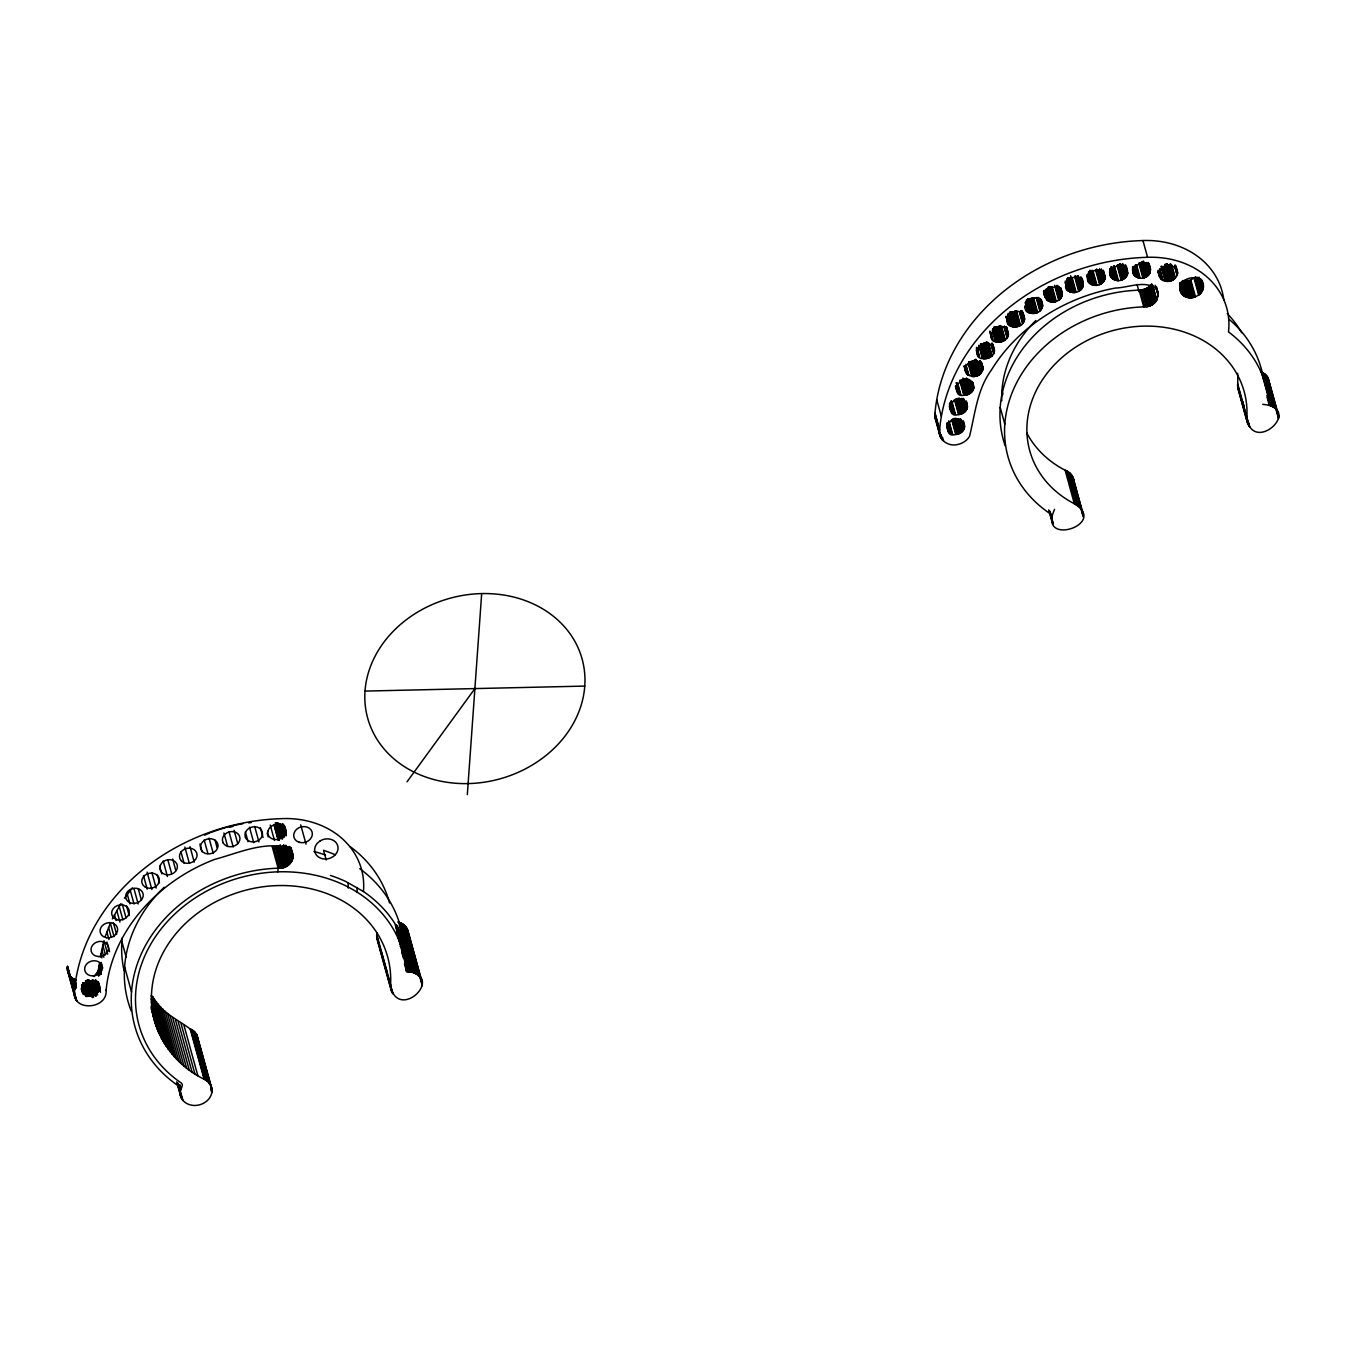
<?xml version="1.0" encoding="UTF-8"?>
<svg xmlns="http://www.w3.org/2000/svg" width="1346" height="1346" viewBox="0 0 1346 1346"><rect width="100%" height="100%" fill="white"/><g stroke="black" fill="none" stroke-linecap="round" stroke-linejoin="round"><path stroke-width="1.5" d="M1203.274 287.035C1202.802 270.563 1173.594 278.269 1180.98 292.789A11.845 9.977 -15.4 0 0 1182.259 294.488C1190.789 303.557 1209.364 292.385 1201.709 280.389M973.814 387.227C959.244 360.812 944.926 410.53 972.721 390.71A8.884 7.487 -15.4 0 0 973.663 388.422L972.771 382.718M1042.645 305.508C1034.855 282.626 1010.695 318.43 1037.598 312.508A8.884 7.487 -15.4 0 0 1039.886 310.993L1042.612 305.895L1041.097 299.922M212.045 1090.378C211.928 1100.675 200.184 1107.354 190.796 1105.016C186.27 1104.04 182.047 1100.86 180.667 1096.334C177.622 1091.673 184.587 1085.7 181.525 1083.177A137.006 115.419 -15.4 0 1 144.947 955.593A137.006 115.419 -15.4 0 1 275.19 871.956L279.446 871.804A137.006 115.419 -15.4 0 1 312.827 874.715L316.865 875.59A137.006 115.419 -15.4 0 1 347.167 886.526L350.65 888.36A137.006 115.419 -15.4 0 1 406.391 971.105C447.108 975.665 398.349 1022.489 390.491 986.113A16.118 13.578 -15.4 0 1 390.626 984.818L390.66 982.866A120.888 101.842 -15.4 0 0 276.586 885.618A120.888 101.842 -15.4 0 0 151.677 991.531C148.329 1028.209 171.48 1063.609 204.121 1079.206C208.613 1081.006 212.096 1085.448 212.045 1090.378L196.651 1034.435C182.77 1021.092 161.857 1014.8 152.468 996.208L166.298 1046.448M1054.574 509.326C1036.74 548.545 1111.678 523.358 1072.358 502.681A111.213 93.682 -15.4 0 1 1088.426 339.848A111.213 93.682 -15.4 0 1 1246.968 415.645L1246.951 417.344A16.118 13.578 -15.4 0 0 1246.817 418.64C1253.715 455.049 1304.19 408.09 1262.683 404.338M1238.993 391.333L1237.597 385.141A16.118 13.578 -15.4 0 1 1237.731 383.846L1237.748 382.163A111.213 93.682 -15.4 0 0 1237.58 373.263M348.227 888.091L348.143 882.656M357.043 891.944L357.111 887.502M379 943.512L376.644 935.874A16.118 13.578 -15.4 0 1 376.796 934.578L376.83 932.643M1105.201 277.091L1103.585 281.667L1099.648 284.629A8.884 7.487 -15.4 0 1 1096.973 285.352C1073.755 284.258 1100.052 257.389 1105.201 277.091L1103.383 270.361M982.866 368.249L982.445 370.621A8.884 7.487 -15.4 0 1 981.184 372.825C976.691 379.925 962.154 375.887 965.839 366.852C967.32 363.504 970.937 361.435 974.521 361.334C981.857 358.019 985.474 376.577 981.251 361.872M1044.698 295.111C1045.354 279.749 1071.82 289.525 1058.679 300.158A8.884 7.487 -15.4 0 1 1056.24 301.42C1049.342 304.398 1043.268 297.752 1043.688 290.988M106.065 990.084C107.949 1009.601 71.658 1012.091 74.451 991.228L67.536 966.108C66.122 972.182 70.446 978.374 76.251 980.124M101.657 970.702L99.52 962.979L98.174 970.954L94.001 976.573M181.222 1087.837L178.732 1086.121A141.28 119.02 -15.4 0 1 141.01 954.55A141.28 119.02 -15.4 0 1 275.307 868.305L278.117 868.103A12.888 10.869 -15.4 0 0 281.297 868.002C290.887 867.766 297.887 853.902 288.566 848.148C264.741 840.644 237.821 853.246 214.889 859.337C159.501 880.166 111.802 929.85 106.098 990.505M408.528 934.73L405.903 926.738L397.743 921.926M937.455 422.88L935.167 418.303L935.049 412.364A203.953 171.817 -15.4 0 1 936.749 399.678L936.85 399.139A199.275 167.88 -15.4 0 1 1137.673 240.766L1142.956 240.547A86.161 72.583 -15.4 0 1 1223.817 299.788M1051.731 514.71L1049.51 513.263A133.776 112.694 -15.4 0 1 1013.807 388.674A133.776 112.694 -15.4 0 1 1140.971 307.006L1143.73 306.838A12.888 10.869 -15.4 0 0 1146.523 306.686C1155.878 306.417 1162.927 292.873 1154.094 287.051C1142.249 280.944 1127.813 287.657 1115.397 288.044C1065.376 297.281 1018.098 326.338 991.312 370.15C977.045 389.684 975.093 414.03 969.507 436.407C966.983 440.664 962.457 443.524 957.662 444.483C948.425 447.108 937.119 439.25 939.676 429.105A203.953 171.817 -15.4 0 1 941.359 416.419L941.46 415.88A199.275 167.88 -15.4 0 1 1142.283 257.507L1147.566 257.305A86.161 72.583 -15.4 0 1 1228.662 330.224L1228.528 331.957L1230.48 333.421A133.776 112.694 -15.4 0 1 1269.093 403.834L1269.16 405.011L1267.124 397.171M964.611 426.749C949.149 398.904 936.58 451.953 964.022 429.105A8.884 7.487 -15.4 0 0 964.611 426.749L963.08 421.18M967.438 406.829C951.975 378.983 939.407 432.032 966.849 409.184A8.884 7.487 -15.4 0 0 967.438 406.829L965.906 401.243M1024.592 319.17C1016.112 294.976 992.591 333.959 1020.52 325.396A8.884 7.487 -15.4 0 0 1022.59 323.679L1024.592 319.17L1023.061 313.197M198.182 1041.013L196.651 1034.435M994.458 351.003C983.522 325.362 963.046 369.645 992.103 355.815A8.884 7.487 -15.4 0 0 993.651 353.729L994.458 351.003L992.355 343.163M1083.244 284.898C1078.415 263.193 1050.873 293.159 1076.127 292.318A8.884 7.487 -15.4 0 0 1078.718 291.308C1084.068 288.751 1084.405 281.684 1081.158 277.057M1177.599 272.834C1177.212 279.11 1169.842 282.862 1164.24 280.893A9.439 7.958 -15.4 0 1 1162.961 280.372L1158.99 275.106L1160.841 269.015L1165.602 265.835L1171.373 265.532L1175.95 268.207L1177.599 272.834L1175.445 265.162M277.848 871.855L278.117 868.103L272.262 846.853M467.331 794.594L481.683 593.586A111.213 93.682 -15.4 0 1 584.753 686.09A111.213 93.682 -15.4 0 1 468.122 783.591A111.281 93.749 -15.4 0 1 414.063 772.099L413.188 771.662A111.281 93.749 -15.4 0 1 365.018 691.053A111.213 93.682 -15.4 0 1 481.683 593.586M1269.429 384.418L1267.377 376.712L1260.529 371.715M1008.423 334.548C999.287 309.008 976.506 351.239 1005.277 339.915A8.884 7.487 -15.4 0 0 1007.094 337.997L1008.423 334.548L1006.371 327.112M1150.241 272.195C1151.974 251.214 1118.105 271.69 1140.18 278.218A8.884 7.487 -15.4 0 0 1142.922 278.084C1150.191 276.822 1152.883 269.318 1147.684 262.891M1073.788 484.089C1075.319 476.955 1069.229 471.403 1063.138 469.182A111.213 93.682 -15.4 0 1 1026.779 432.991M100.327 957.006L103.558 942.133M1127.712 273.238L1125.761 277.343L1121.168 280.187A8.884 7.487 -15.4 0 1 1118.425 280.624C1095.812 276.956 1125.458 252.947 1127.712 273.238L1125.609 265.011M105.325 936.244L110.355 923.171L114.073 936.698M112.341 918.897L120.888 903.62M124.455 898.236L132.362 887.855M407.047 781.79L474.902 688.597M1005.243 445.93A133.776 112.694 -15.4 0 1 1136.361 290.265L1139.12 290.08A12.888 10.869 -15.4 0 0 1141.913 289.945L1147.246 288.128L1151.352 284.595L1155.962 301.336M1187.643 297.449L1183.033 280.708L1190.285 280.321L1195.854 276.771M229.611 827.268L232.993 826.41M365.052 691.087L584.753 686.09M400.233 946.659L403.699 946.861L403.699 945.43A141.28 119.02 -15.4 0 0 359.769 868.692M94.254 981.099L91.141 980.662A8.884 7.487 -15.4 0 0 82.022 987.257A8.884 7.487 -15.4 0 0 87.372 995.535L90.519 995.838A8.884 7.487 -15.4 0 0 99.2 989.243A8.884 7.487 -15.4 0 0 94.254 981.099L97.501 992.658M299.014 842.209A9.439 7.958 -15.4 0 0 310.135 839.315L311.835 836.657A9.439 7.958 -15.4 0 0 307.039 827.083A9.439 7.958 -15.4 0 0 295.06 831.054L293.832 833.881A9.439 7.958 -15.4 0 0 299.014 842.209L299.451 842.344M398.382 927.545L410.614 971.98L410.614 970.55A141.28 119.02 -15.4 0 0 363.437 891.523L345.872 881.546A141.28 119.02 -15.4 0 0 330.477 875.455M1268.252 378.192L1278.65 415.763M1267.848 377.435L1278.7 417.041M1267.377 376.712L1278.65 417.916M1266.855 376.005L1278.549 418.774M1266.569 375.685L1275.789 409.167M1265.963 375.029L1275.503 408.848M1265.644 374.726L1274.864 408.208M1265.307 374.424L1274.544 407.922M1264.971 374.138L1274.191 407.636M1264.617 373.868L1273.838 407.35M1264.247 373.599L1273.467 407.081M1263.877 373.347L1273.097 406.829M1263.49 373.094L1272.71 406.576M1263.086 372.859L1272.307 406.357M1262.683 372.64L1271.903 406.122M1262.262 372.438L1271.499 405.92M1261.841 372.236L1271.061 405.718M1261.959 374.02L1270.641 405.533M1267.478 395.505L1270.203 405.365M1267.04 395.354L1269.749 405.196M1242.661 401.344L1244.276 407.249M1248.079 421.029L1249.711 426.951M1237.731 383.846L1249.425 426.615M1237.597 385.141L1249.155 426.261M1237.58 385.579L1248.667 425.555M1237.597 386.437L1248.011 424.444M1237.916 388.557L1247.372 422.863M1201.591 279.732L1203.189 285.453M1201.204 280.119L1203.24 287.556M1200.615 278.79L1203.189 288.094M1200.531 279.312L1203.088 288.616M1200.396 279.833L1202.954 289.138M1199.723 278.504L1202.802 289.659M1199.017 277.158L1202.617 290.181M1198.798 277.663L1202.382 290.686M1198.546 278.168L1202.146 291.19M1198.277 278.656L1201.86 291.678M1197.452 277.276L1201.557 292.166M1197.116 277.747L1201.221 292.637M1196.762 278.201L1200.851 293.091M1196.375 278.639L1200.481 293.529M1195.45 277.209L1200.06 293.95M1195.012 277.613L1199.623 294.353M1194.558 277.999L1199.168 294.74M1194.087 278.37L1198.697 295.111M1190.857 280.119L1195.467 296.86M1190.285 280.321L1194.895 297.062M1189.679 280.506L1194.289 297.247M1189.09 280.658L1193.7 297.399M1188.484 280.776L1193.094 297.533M1187.862 280.877L1192.472 297.634M1187.256 280.961L1191.866 297.702M1186.634 281.011L1191.26 297.752M1186.028 281.028L1190.638 297.769M1185.422 281.011L1190.032 297.752M1184.817 280.978L1189.427 297.718M1184.211 280.91L1188.821 297.651M1183.622 280.826L1188.232 297.567M1182.461 280.557L1187.071 297.298M1182.411 282.239L1186.516 297.13M1181.872 282.037L1185.977 296.928M1181.334 281.819L1185.439 296.709M1181.334 283.434L1184.917 296.457M1176.034 266.272L1177.514 271.589M1180.846 283.165L1184.43 296.187M1180.358 282.862L1183.958 295.884M1175.462 266.239L1177.514 273.692M1175.395 266.659L1177.447 274.113M1179.904 282.542L1183.504 295.565M1174.772 265.229L1177.346 274.517M1179.988 284.073L1183.067 295.228M1174.654 265.633L1177.212 274.937M1179.584 283.703L1182.646 294.875M1174.503 266.054L1177.06 275.358M1179.702 285.184L1182.259 294.488M1179.719 288.599L1180.98 292.789M1171.777 264.994L1175.361 278.016M1171.441 265.33L1175.041 278.353M1170.583 263.799L1174.688 278.672M1170.229 264.102L1174.318 278.992M1169.842 264.405L1173.948 279.278M1169.455 264.674L1173.544 279.564M1169.035 264.943L1173.14 279.817M1168.614 265.179L1172.719 280.069M1168.177 265.398L1172.282 280.288M1167.218 263.749L1171.828 280.49M1166.763 263.934L1171.373 280.675M1166.292 264.102L1170.919 280.843M1165.821 264.237L1170.431 280.994M1165.35 264.371L1169.96 281.112M1164.862 264.472L1169.472 281.213M1164.896 266.407L1168.984 281.297M1164.408 266.474L1168.496 281.348M1163.92 266.508L1168.008 281.398M1163.432 266.525L1167.52 281.415M1162.944 266.525L1167.032 281.398M1162.456 266.491L1166.561 281.364M1161.985 266.441L1166.073 281.314M1161.497 266.373L1165.602 281.247M1161.043 266.272L1165.131 281.146M1159.899 269.2L1162.961 280.372M1159.495 268.981L1162.574 280.153M1159.629 270.613L1162.187 279.918M1159.259 270.361L1161.834 279.665M1159.428 271.942L1161.48 279.396M1159.108 271.656L1161.144 279.11M1158.502 271.034L1160.841 278.79M1157.997 270.361L1160.286 278.151M1158.082 271.488L1159.815 277.444M1158.048 271.791L1159.293 276.3M1156.382 286.732L1158.082 292.974M1156.18 286.547L1158.267 294.673M1156.231 287.573L1158.267 295.363M1142.956 240.547L1147.566 257.305M1155.154 285.268L1158.233 295.716M1149.097 263.816L1150.594 269.436M1148.306 262.436L1149.568 266.491M1147.532 263.278L1150.107 272.582M1147.364 263.665L1149.938 272.969M1147.179 264.035L1149.736 273.339M1146.456 262.554L1149.534 273.709M1152.698 285.217L1156.803 300.091M1146.22 262.907L1149.299 274.079M1152.513 285.537L1156.601 300.41M1145.968 263.261L1149.047 274.416M1151.789 283.989L1156.399 300.73M1145.698 263.597L1148.777 274.769M1151.57 284.292L1156.197 301.033M1145.412 263.934L1148.491 275.089M1151.116 284.898L1155.726 301.639M1144.588 262.386L1148.172 275.408M1150.864 285.184L1155.491 301.925M1144.268 262.689L1147.852 275.711M1150.611 285.47L1155.221 302.211M1150.359 285.739L1154.969 302.497M1143.41 261.124L1147.499 275.997M1150.073 286.025L1154.683 302.766M1143.04 261.393L1147.145 276.283M1149.787 286.277L1154.414 303.035M1142.67 261.662L1146.775 276.536M1149.501 286.547L1154.111 303.287M1142.283 261.898L1146.388 276.788M1149.198 286.799L1153.808 303.54M1148.895 287.035L1153.505 303.775M1141.879 262.134L1145.984 277.007M1148.575 287.27L1153.186 304.011M1141.475 262.335L1145.581 277.226M1148.256 287.506L1152.866 304.246M1141.055 262.52L1145.143 277.411M1147.919 287.724L1152.529 304.465M1140.617 262.706L1144.723 277.579M1147.583 287.926L1152.193 304.667M1147.246 288.128L1151.856 304.869M1140.18 262.857L1144.285 277.73M1139.742 262.992L1143.831 277.865M1146.893 288.33L1151.503 305.071M1146.523 288.515L1151.15 305.256M1139.288 263.109L1143.393 277.983M1146.169 288.683L1150.78 305.424M1138.834 263.193L1142.922 278.084M1145.799 288.852L1150.409 305.592M1145.429 289.003L1150.039 305.744M1145.042 289.154L1149.669 305.895M1144.672 289.289L1149.282 306.03M1144.285 289.407L1148.895 306.148M1143.898 289.525L1148.508 306.265M1143.511 289.626L1148.121 306.383M1136.596 265.196L1140.18 278.218M1143.107 289.726L1147.717 306.467M1136.142 265.145L1139.726 278.168M1142.72 289.811L1147.33 306.551M1135.704 265.078L1139.288 278.1M1135.267 264.994L1138.851 278.016M1142.317 289.878L1146.927 306.636M1141.913 289.945L1146.523 306.686M1135.334 266.744L1138.413 277.899M1134.914 266.609L1137.993 277.764M1134.51 266.458L1137.589 277.613M1134.106 266.289L1137.185 277.444M1134.241 267.955L1136.798 277.259M1140.314 290.097L1144.924 306.838M1133.87 267.753L1136.428 277.057M1133.517 267.534L1136.074 276.822M1133.164 267.282L1135.738 276.586M1132.541 266.76L1135.401 276.334M1139.12 290.08L1143.73 306.838M1132.76 268.325L1134.813 275.779M1132.491 268.039L1134.543 275.476M1137.05 284.46L1139.103 291.897M1132.524 269.25L1134.072 274.836M1132.491 270.058L1133.668 274.147M1126.35 266.407L1127.494 270.496M1125.609 266.188L1127.561 274.029M1124.886 265.112L1127.46 274.416M1124.751 265.499L1127.325 274.803M1124.6 265.885L1127.157 275.19M1124.415 266.272L1126.989 275.56M1124.213 266.643L1126.77 275.947M1123.473 265.145L1126.552 276.3M1122.715 263.631L1126.316 276.653M1122.463 263.984L1126.047 277.007M1122.177 264.304L1125.761 277.343M1121.874 264.64L1125.458 277.663M1121.555 264.943L1125.138 277.966M1121.218 265.246L1124.802 278.269M1120.343 263.665L1124.448 278.538M1119.99 263.934L1124.078 278.807M1119.603 264.169L1123.691 279.059M1119.199 264.405L1123.304 279.295M1118.795 264.624L1122.9 279.514M1118.375 264.826L1122.48 279.716M1117.954 265.011L1122.059 279.884M1117.517 265.162L1121.622 280.052M1117.079 265.313L1121.168 280.187M1114.337 265.751L1118.425 280.624M1113.882 265.751L1117.971 280.624M1113.933 267.585L1117.517 280.607M1113.478 267.534L1117.062 280.557M1113.024 267.484L1116.625 280.506M1112.587 267.4L1116.17 280.422M1112.166 267.299L1115.75 280.321M1111.729 267.164L1115.329 280.187M1111.325 267.03L1114.909 280.052M1110.921 266.861L1114.505 279.884M1111.039 268.544L1114.118 279.716M1111.173 270.209L1113.731 279.514M1110.82 269.991L1113.378 279.295M1110.467 269.755L1113.024 279.059M1110.13 269.503L1112.688 278.807M1109.827 269.234L1112.385 278.538M1109.525 268.964L1112.082 278.269M1109.777 271.757L1111.544 277.663M1109.558 271.421L1111.106 277.007M1109.558 272.212L1110.736 276.3M1103.114 270.445L1105.167 277.882M1103.064 270.832L1105.032 278.672M1102.879 271.623L1104.931 279.076M1102.761 272.01L1104.814 279.463M1102.105 270.546L1104.662 279.85M1101.415 269.065L1104.494 280.22M1101.213 269.436L1104.292 280.607M1101.011 269.806L1104.073 280.961M1100.776 270.159L1103.838 281.331M1100.506 270.512L1103.585 281.667M1099.716 268.981L1103.316 282.004M1099.43 269.318L1103.013 282.34M1099.11 269.637L1102.694 282.66M1098.79 269.923L1102.374 282.946M1098.437 270.226L1102.021 283.249M1098.067 270.496L1101.667 283.518M1097.697 270.748L1101.28 283.77M1096.788 269.133L1100.893 284.006M1096.401 269.351L1100.49 284.242M1095.981 269.553L1100.086 284.443M1095.56 269.738L1099.648 284.629M1092.868 270.462L1096.973 285.352M1092.414 270.512L1096.502 285.402M1091.943 270.546L1096.048 285.436M1091.488 270.563L1095.594 285.436M1091.034 270.546L1095.139 285.419M1090.58 270.512L1094.685 285.386M1090.125 270.462L1094.231 285.335M1089.688 270.378L1093.793 285.268M1089.755 272.144L1093.356 285.167M1089.335 272.027L1092.918 285.049M1088.914 271.892L1092.498 284.915M1088.51 271.741L1092.094 284.763M1088.628 273.423L1091.707 284.595M1088.241 273.238L1091.32 284.393M1088.392 274.887L1090.95 284.191M1088.039 274.668L1090.597 283.972M1087.703 274.416L1090.26 283.72M1087.888 276.014L1089.94 283.468M1087.299 275.459L1089.637 283.182M1086.794 274.836L1089.082 282.593M1086.878 276.031L1088.611 281.953M1081.73 278.521L1083.261 284.09M1081.158 277.848L1083.126 285.689M1080.989 278.639L1083.042 286.075M1080.367 277.175L1082.924 286.479M1080.215 277.562L1082.79 286.866M1080.064 277.949L1082.621 287.236M1079.879 278.319L1082.436 287.623M1079.66 278.689L1082.234 287.994M1078.92 277.192L1081.999 288.347M1078.163 275.678L1081.747 288.7M1077.894 276.031L1081.477 289.054M1077.608 276.351L1081.191 289.373M1077.305 276.67L1080.888 289.693M1076.985 276.973L1080.569 290.013M1076.632 277.276L1080.232 290.299M1075.774 275.694L1079.862 290.568M1075.404 275.947L1079.492 290.837M1075.017 276.199L1079.122 291.089M1074.613 276.435L1078.718 291.308M1072.022 277.427L1076.127 292.318M1071.567 277.528L1075.673 292.419M1070.608 275.745L1075.218 292.503M1070.659 277.663L1074.747 292.553M1070.188 277.713L1074.293 292.587M1069.734 277.73L1073.839 292.604M1069.279 277.713L1073.368 292.604M1068.825 277.697L1072.913 292.57M1068.371 277.646L1072.476 292.536M1067.916 277.579L1072.022 292.469M1068.001 279.362L1071.584 292.385M1067.563 279.245L1071.147 292.267M1067.142 279.127L1070.726 292.149M1066.739 278.975L1070.322 291.998M1066.84 280.675L1069.919 291.83M1066.453 280.49L1069.532 291.645M1066.587 282.138L1069.161 291.443M1066.234 281.92L1068.791 291.224M1065.897 281.684L1068.455 290.988M1065.258 281.163L1068.118 290.736M1065.477 282.744L1067.529 290.181M1065.208 282.441L1067.243 289.878M1060.985 288.094L1062.297 293.361M1060.766 288.162L1062.263 294.538M1060.665 289.356L1062.196 294.942M1060.059 287.893L1062.011 295.733M1059.319 286.816L1061.876 296.12M1059.167 287.203L1061.725 296.507M1058.982 287.59L1061.54 296.894M1058.276 286.092L1061.355 297.264M1058.057 286.462L1061.136 297.617M1057.821 286.816L1060.884 297.988M1057.047 285.302L1060.631 298.324M1056.761 285.638L1060.345 298.661M1056.459 285.958L1060.059 298.98M1056.156 286.277L1059.739 299.3M1055.819 286.58L1059.403 299.603M1055.466 286.866L1059.05 299.889M1054.591 285.268L1058.679 300.158M1052.135 286.53L1056.24 301.42M1051.697 286.681L1055.786 301.554M1051.243 286.799L1055.348 301.689M1050.789 286.917L1054.894 301.79M1050.334 287.001L1054.44 301.874M1049.88 287.068L1053.968 301.941M1049.409 287.119L1053.514 301.992M1048.955 287.135L1053.06 302.026M1048.5 287.135L1052.589 302.026M1048.046 287.119L1052.135 302.009M1048.097 288.953L1051.68 301.975M1047.642 288.885L1051.243 301.908M1047.205 288.818L1050.789 301.841M1046.767 288.717L1050.368 301.74M1046.347 288.599L1049.93 301.622M1046.448 290.315L1049.527 301.47M1046.044 290.164L1049.106 301.319M1045.64 289.979L1048.719 301.134M1045.27 289.777L1048.349 300.949M1045.421 291.426L1047.979 300.73M1045.068 291.207L1047.625 300.511M1044.732 290.955L1047.289 300.259M1044.412 290.686L1046.969 299.99M1044.631 292.267L1046.666 299.721M1043.722 290.585L1044.748 294.303M1043.688 291.779L1045.135 297.416M1041.484 300.208L1042.578 304.331M1040.525 298.862L1042.561 306.299M1040.441 299.249L1042.494 306.703M1040.34 299.653L1042.275 307.477M1039.566 298.576L1042.124 307.864M1039.398 298.947L1041.955 308.251M1038.691 297.466L1041.77 308.621M1038.489 297.836L1041.568 308.991M1038.254 298.189L1041.333 309.361M1038.002 298.543L1041.081 309.715M1037.732 298.879L1040.811 310.051M1036.925 297.348L1040.508 310.371M1036.622 297.668L1040.206 310.69M1036.285 297.971L1039.886 310.993M1033.509 297.617L1037.598 312.508M1033.089 297.803L1037.177 312.693M1032.651 297.988L1036.757 312.861M1032.214 298.139L1036.319 313.029M1031.759 298.274L1035.865 313.164M1031.322 298.391L1035.41 313.265M1030.868 298.476L1034.956 313.366M1030.397 298.56L1034.502 313.433M1029.942 298.61L1034.048 313.5M1029.488 298.644L1033.577 313.534M1029.017 298.661L1033.122 313.534M1028.563 298.644L1032.668 313.534M1028.108 298.627L1032.214 313.5M1027.654 298.576L1031.759 313.45M1027.721 300.36L1031.305 313.382M1027.284 300.276L1030.868 313.298M1026.863 300.158L1030.447 313.181M1026.443 300.023L1030.027 313.046M1026.544 301.74L1029.623 312.895M1026.14 301.571L1029.219 312.726M1025.753 301.386L1028.832 312.541M1025.904 303.035L1028.462 312.339M1025.551 302.816L1028.108 312.121M1025.198 302.564L1027.772 311.868M1073.166 477.746L1083.059 513.701M1072.611 476.585L1083.177 514.98M1071.954 475.475L1083.194 515.838M1071.702 475.121L1083.126 516.696M1024.861 306.064L1025.888 309.782M1071.164 474.431L1080.653 508.266M1070.861 474.112L1080.081 507.593M1070.238 473.472L1079.778 507.274M1069.919 473.169L1079.139 506.668M1069.582 472.883L1078.802 506.365M1069.229 472.597L1078.449 506.096M1068.859 472.328L1078.096 505.827M1068.488 472.076L1077.709 505.558M1068.101 471.823L1077.338 505.322M1067.715 471.588L1076.935 505.07M1067.311 471.369L1076.531 504.851M1022.859 312.036L1024.592 318.379M1066.907 471.15L1076.127 504.632M1021.917 310.674L1024.491 319.978M1021.833 311.061L1024.39 320.365M1021.715 311.464L1024.289 320.752M1021.58 311.851L1024.155 321.156M1065.174 470.41L1074.394 503.892M1021.429 312.238L1023.986 321.526M1020.739 310.741L1023.818 321.913M1020.537 311.128L1023.616 322.283M1020.302 311.481L1023.381 322.653M1020.066 311.835L1023.145 323.006M1019.797 312.188L1022.876 323.343M1019.511 312.524L1022.59 323.679M1016.937 312.373L1020.52 325.396M1016.028 310.758L1020.133 325.631M1015.624 310.976L1019.73 325.85M1015.204 311.162L1019.309 326.052M1014.783 311.347L1018.888 326.237M1014.346 311.515L1018.451 326.388M1013.908 311.649L1017.997 326.54M1013.454 311.784L1017.559 326.657M1013 311.885L1017.105 326.758M1012.545 311.969L1016.651 326.842M1012.091 312.02L1016.18 326.91M1011.62 312.07L1015.725 326.943M1011.166 312.087L1015.271 326.977M1010.711 312.087L1014.8 326.977M1010.24 312.07L1014.346 326.943M1009.803 312.02L1013.891 326.91M1009.853 313.82L1013.454 326.842M1009.416 313.736L1013.016 326.758M1008.995 313.635L1012.579 326.657M1008.558 313.517L1012.158 326.54M1008.154 313.366L1011.738 326.388M1008.255 315.065L1011.334 326.237M1007.868 314.897L1010.947 326.052M1007.498 314.695L1010.56 325.85M1005.984 316.26L1008.373 323.999M1005.984 316.647L1007.935 323.343M1006.64 327.028L1008.44 333.371M1006.32 327.515L1008.373 334.952M1006.236 327.902L1008.188 335.743M1005.496 326.826L1008.07 336.13M1005.344 327.213L1007.918 336.517M1005.176 327.6L1007.75 336.904M1004.469 326.119L1007.548 337.274M1004.267 326.472L1007.33 337.644M1004.032 326.842L1007.094 337.997M1001.693 326.893L1005.277 339.915M1001.323 327.162L1004.924 340.185M1000.448 325.564L1004.537 340.437M1000.044 325.799L1004.15 340.689M999.657 326.018L1003.746 340.908M999.237 326.237L1003.342 341.11M1050.031 511.362L1053.026 522.837M998.816 326.422L1002.905 341.295M1049.695 511.228L1053.077 524.082M998.379 326.59L1002.484 341.463M1049.392 511.53L1052.858 523.712M1048.719 509.865L1052.269 522.568M997.941 326.741L1002.047 341.615M997.487 326.876L1001.592 341.749M997.05 326.977L1001.138 341.867M996.578 327.078L1000.684 341.951M996.124 327.145L1000.229 342.019M995.67 327.196L999.758 342.069M995.199 327.213L999.304 342.103M994.744 327.229L998.85 342.12M994.29 327.213L998.395 342.103M993.836 327.179L997.941 342.069M993.903 328.996L997.487 342.019M993.449 328.912L997.05 341.934M993.012 328.828L996.612 341.85M992.591 328.71L996.175 341.733M992.692 330.426L995.754 341.598M992.271 330.275L995.35 341.447M990.841 332.412L992.894 339.865M990.286 331.823L992.608 339.562M989.848 331.15L992.103 338.956M989.865 331.94L991.666 338.283M993.079 344.559L994.475 350.212M992.355 343.953L994.341 351.794M992.204 344.744L994.24 352.198M991.565 343.28L993.987 352.972M991.262 344.054L993.836 353.359M991.077 344.425L993.651 353.729M1001.962 390.508L1002.989 394.227M988.519 342.793L992.103 355.815M988.183 343.095L991.766 356.118M987.846 343.381L991.43 356.404M986.971 341.8L991.077 356.69M986.601 342.069L990.706 356.942M986.231 342.305L990.32 357.195M985.827 342.54L989.933 357.43M985.423 342.759L989.512 357.632M985.003 342.944L989.091 357.834M984.565 343.129L988.671 358.019M984.128 343.28L988.233 358.171M983.69 343.432L987.779 358.305M983.236 343.55L987.341 358.423M982.782 343.651L986.887 358.524M1000.196 407.384L1004.806 424.141M982.328 343.718L986.416 358.608M981.857 343.785L985.962 358.659M981.402 343.819L985.508 358.692M980.948 343.836L985.036 358.709M980.477 343.836L984.582 358.709M980.544 345.67L984.128 358.692M980.09 345.619L983.674 358.642M979.652 345.552L983.236 358.574M979.198 345.468L982.799 358.49M978.778 345.367L982.361 358.389M981.537 362.596L982.748 367.071M977.095 347.79L979.652 357.094M981.318 363.067L982.816 369.056M976.456 347.268L979.333 356.841M980.107 360.543L982.681 369.847M976.674 348.85L978.727 356.286M980.006 360.93L982.563 370.234M976.405 348.547L978.458 356M979.871 361.317L982.445 370.621M976.439 349.775L977.97 355.361M976.372 350.599L977.566 354.671M978.121 361.67L981.184 372.825M977.835 362.007L980.914 373.162M977.533 362.326L980.611 373.498M976.708 360.778L980.292 373.801M975.867 359.214L979.955 374.104M975.514 359.5L979.619 374.39M975.143 359.769L979.249 374.659M974.773 360.021L978.862 374.911M974.369 360.257L978.475 375.147M973.966 360.476L978.071 375.366M973.562 360.678L977.65 375.568M973.124 360.863L977.23 375.753M972.687 361.031L976.792 375.921M972.249 361.182L976.355 376.072M971.812 361.317L975.9 376.19M971.358 361.418L975.446 376.291M970.903 361.502L974.992 376.392M970.432 361.569L974.538 376.459M969.978 361.62L974.083 376.493M969.524 361.637L973.612 376.527M969.053 361.637L973.158 376.527M968.598 361.62L972.704 376.51M968.666 363.454L972.249 376.476M968.211 363.386L971.795 376.409M972.721 382.331L973.747 386.05M972.249 382.045L973.73 388.018M971.61 380.985L973.663 388.422M965.822 364.295L968.901 375.45M965.974 365.927L968.531 375.231M969.658 379.555L972.721 390.71M965.62 365.708L968.178 375.012M969.423 379.909L972.502 391.08M965.805 367.323L967.858 374.76M965.486 367.054L967.538 374.491M969.17 380.262L972.249 391.434M964.897 366.482L967.236 374.222M968.901 380.598L971.98 391.77M964.392 365.86L966.697 373.616M968.094 379.067L971.677 392.09M964.241 365.893L966.226 372.977M964.157 366.331L965.705 371.917M967.791 379.387L971.375 392.409M967.454 379.69L971.038 392.712M966.596 378.125L970.702 393.015M966.243 378.394L970.348 393.284M965.873 378.663L969.961 393.537M965.486 378.899L969.574 393.789M965.082 379.135L969.187 394.008M964.661 379.336L968.767 394.227M964.241 379.538L968.346 394.412M963.82 379.707L967.909 394.597M962.861 378.007L967.471 394.748M962.928 379.993L967.034 394.883M962.474 380.11L966.579 395.001M962.02 380.211L966.125 395.085M961.566 380.279L965.671 395.169M961.111 380.329L965.2 395.219M960.64 380.363L964.745 395.253M966.26 401.142L967.286 404.877M966.344 401.529L967.454 406.425M960.186 380.38L964.291 395.27M959.732 380.363L963.82 395.253M964.291 399.88L966.849 409.184M963.585 398.399L966.664 409.571M963.383 398.769L966.462 409.941M963.164 399.139L966.243 410.294M962.928 399.493L965.991 410.648M962.659 399.829L965.738 411.001M957.713 383.459L960.775 394.614M961.868 398.315L965.452 411.338M957.309 383.29L960.388 394.445M961.566 398.635L965.149 411.657M956.922 383.105L960.001 394.26M961.246 398.938L964.83 411.96M956.552 382.903L959.631 394.058M960.909 399.24L964.493 412.263M956.198 382.668L959.277 393.84M956.552 385.898L958.604 393.335M960.556 399.51L964.14 412.532M956.249 385.629L958.302 393.066M960.186 399.779L963.77 412.801M956.468 387.194L958.015 392.78M955.946 386.588L957.746 392.477M959.277 398.164L963.383 413.054M955.727 386.252L957.258 391.837M958.89 398.399L962.996 413.289M955.424 386.336L956.569 390.424M958.487 398.618L962.575 413.508M958.066 398.82L962.171 413.71M957.645 399.005L961.734 413.878M963.433 421.079L964.594 425.572M957.208 399.156L961.296 414.046M956.754 399.308L960.859 414.181M956.316 399.426L960.405 414.316M955.862 399.526L959.95 414.417M961.448 419.801L964.022 429.105M955.408 399.611L959.496 414.501M961.28 420.188L963.837 429.492M960.556 418.69L963.635 429.862M954.937 399.678L959.042 414.568M960.337 419.06L963.416 430.215M960.085 419.414L963.164 430.585M954.482 399.712L958.588 414.602M959.833 419.767L962.912 430.922M959.547 420.087L962.626 431.258M958.722 418.556L962.323 431.578M958.402 418.858L962.003 431.881M958.066 419.161L961.667 432.184M957.713 419.447L961.313 432.47M957.359 419.7L960.943 432.722M951.841 401.293L955.424 414.316M956.972 419.952L960.556 432.975M951.42 401.158L955.004 414.198M956.569 420.188L960.169 433.21M950.999 401.024L954.6 414.046M955.66 418.556L959.748 433.429M951.117 402.723L954.196 413.878M950.73 402.538L953.792 413.71M955.239 418.741L959.345 433.631M950.343 402.336L953.422 413.508M950.495 403.985L953.052 413.289M954.802 418.926L958.907 433.816M950.158 403.75L952.716 413.054M954.381 419.094L958.47 433.967M949.822 403.497L952.379 412.801M949.502 403.245L952.059 412.532M953.927 419.229L958.032 434.119M949.452 404.523L951.773 412.263M949.704 406.071L951.235 411.657M953.49 419.346L957.578 434.236M949.468 405.752L950.999 411.338M953.035 419.464L957.124 434.337M949.384 406.576L950.411 410.294M952.564 419.548L956.67 434.421M952.11 419.599L956.215 434.489M951.656 419.649L955.744 434.522M949.014 421.214L952.598 434.236M948.593 421.096L952.177 434.119M948.694 422.812L951.773 433.967M948.291 422.644L951.37 433.816M947.904 422.476L950.966 433.631M948.038 424.125L950.596 433.429M947.668 423.906L950.226 433.21M947.315 423.687L949.889 432.975M946.995 423.435L949.553 432.739M946.675 423.166L949.233 432.47M947.13 426.312L948.661 431.881M946.877 425.992L948.408 431.578M946.743 426.85L947.954 430.922M936.749 399.678L941.359 416.419M942.587 437.484L943.613 441.219M935.066 413.172L939.676 429.912M941.106 434.708L942.654 440.293M934.982 413.609L939.542 430.787M941.039 435.902L942.065 439.62M934.881 414.467L941.796 439.284M934.831 415.342L941.308 438.577M934.847 416.2L940.669 437.45M935.066 417.899L940.013 435.868M407.67 929.699L422.207 982.378M407.115 928.538L422.375 984.094M406.677 927.798L422.358 984.952M406.172 927.091L422.274 985.827M405.634 926.418L419.75 976.977M405.331 926.082L419.161 976.321M405.028 925.762L418.858 976.001M404.372 925.156L418.539 975.699M404.036 924.87L417.866 975.11M403.682 924.601L417.512 974.824M403.312 924.332L417.142 974.554M402.925 924.079L416.772 974.302M402.538 923.827L416.385 974.067M402.151 923.592L415.981 973.831M401.747 923.373L415.578 973.612M401.327 923.171L415.174 973.394M400.906 922.969L414.736 973.192M400.469 922.784L414.316 973.007M400.031 922.599L413.878 972.838M399.594 922.447L413.424 972.67M399.139 922.296L412.97 972.519M399.224 924.164L412.515 972.384M400.418 930.069L412.044 972.266M399.947 929.968L411.573 972.165M399.476 929.867L411.102 972.064M397.356 925.543L410.126 971.913M396.868 925.476L409.638 971.846M396.38 925.442L409.15 971.812M395.875 925.409L408.646 971.778M395.388 925.392L408.158 971.762M396.481 931.196L407.653 971.762M401.831 952.446L403.43 958.251M404.49 962.104L407.148 971.778M404.523 964.073L406.66 971.795M376.796 934.578L390.626 984.818M381.204 951.555L387.009 971.98M387.85 975.665L393.099 994.088M376.644 935.874L392.578 993.398M376.644 936.749L392.107 992.675M376.729 938.027L391.501 991.531M326.22 859.993L323.562 850.336A141.28 119.02 -15.4 0 1 335.204 854.744M300.713 824.846L306.03 844.161M291.106 847.812L293.041 855.635M284.83 826.309L285.89 830.179M290.854 847.862L293.041 856.662M284.78 827.369L286.042 831.525M290.315 847.694L292.974 857.368M283.804 824.896L286.16 832.905M289.676 846.466L292.856 858.058M283.855 826.326L286.227 834.301M289.592 846.802L292.789 858.395M283.064 824.139L286.261 835.731M289.508 847.156L292.604 859.085M282.525 823.668L285.991 835.496M289.289 847.829L292.486 859.421M282.778 825.384L285.436 835.042M288.498 846.567L292.233 860.094M282.475 825.165L285.15 834.823M288.364 846.903L292.082 860.431M282.172 824.963L284.847 834.621M288.195 847.223L291.931 860.75M281.869 824.762L284.528 834.436M288.027 847.559L291.762 861.087M281.23 824.408L284.746 836.169M287.842 847.879L291.577 861.406M280.893 824.24L284.09 835.832M287.657 848.199L291.375 861.709M280.557 824.072L283.754 835.664M286.917 846.567L291.173 862.029M286.698 846.886L290.955 862.332M280.22 823.937L283.939 837.448M285.941 845.254L290.736 862.635M279.867 823.786L283.585 837.313M285.705 845.54L290.5 862.937M279.497 823.668L283.232 837.178M285.47 845.843L290.265 863.223M279.144 823.55L282.862 837.061M285.217 846.129L289.996 863.509M278.773 823.432L282.492 836.96M278.403 823.331L282.66 838.794M284.948 846.398L289.743 863.796M278.016 823.247L282.273 838.709M284.679 846.684L289.457 864.065M283.855 845.002L289.188 864.334M277.646 823.163L281.903 838.625M283.569 845.271L288.885 864.586M277.259 823.096L281.516 838.558M283.266 845.524L288.582 864.839M276.872 823.045L281.129 838.508M276.485 822.995L280.742 838.457M282.963 845.759L288.28 865.091M282.643 845.995L287.96 865.327M276.081 822.961L280.338 838.423M282.324 846.23L287.64 865.545M275.694 822.944L279.951 838.407M275.291 822.928L279.547 838.39M281.987 846.449L287.304 865.764M281.651 846.651L286.967 865.983M275.425 824.862L279.144 838.39M281.297 846.853L286.631 866.185M275.021 824.879L279.278 840.325M280.422 845.12L286.277 866.37M280.069 845.305L285.924 866.555M274.214 824.93L278.471 840.375M273.978 824.846L278.235 840.308M279.699 845.473L285.554 866.723M279.329 845.641L285.184 866.891M278.959 845.793L284.814 867.043M278.588 845.944L284.443 867.194M278.201 846.079L284.056 867.329M277.814 846.213L283.67 867.463M277.427 846.314L283.283 867.581M277.04 846.432L282.896 867.682M276.637 846.516L282.492 867.766M270.226 825.048L274.483 840.493M276.25 846.6L282.105 867.85M275.846 846.684L281.701 867.934M275.459 846.735L281.297 868.002M273.844 846.886L279.699 868.136M267.164 833.107L268.224 836.96M260.384 827.773L263.042 837.431M254.663 826.444L258.92 841.906M249.481 827.201L253.738 842.663M245.376 831.946L248.034 841.603M234.053 830.28L237.788 843.791M228.971 831.576L233.228 847.021M223.924 833.006L227.642 846.516M215.024 840.123L217.143 847.845M209.034 838.087L213.291 853.532M204.188 840.039L207.907 853.566M199.915 844.043L202.051 851.782M189.988 846.634L194.245 862.096M184.873 847.156L189.13 862.601M180.902 851.648L184.082 863.24M172.658 859.034L175.855 870.626M167.88 859.993L171.615 873.52M163.203 861.07L167.459 876.532M159.686 866.101L161.806 873.84M157.331 875.102L159.467 882.841M197.054 1035.192L211.961 1089.082M151.896 872.612L156.153 888.074M196.196 1033.694L211.49 1088.796M195.675 1033.005L209.724 1084.068M210.834 1088.09L211.928 1092.111M195.103 1032.332L209.656 1084.506M210.767 1088.51L211.86 1092.531M194.8 1032.012L208.63 1082.251M194.48 1031.709L208.327 1081.932M194.161 1031.406L207.991 1081.629M193.824 1031.103L207.654 1081.343M193.471 1030.834L207.301 1081.057M193.101 1030.565L206.948 1080.788M192.73 1030.296L206.561 1080.535M192.343 1030.043L206.19 1080.283M191.956 1029.808L205.787 1080.047M191.553 1029.589L205.383 1079.812M191.149 1029.37L204.979 1079.61M190.728 1029.168L204.558 1079.408M147.101 872.141L151.896 889.538M190.123 1028.866L204.121 1079.206M143.5 875.623L147.219 889.151M184.015 1025.517L197.862 1075.757M181.087 1023.734L194.918 1073.957M178.227 1021.85L192.057 1072.072M175.451 1019.881L189.281 1070.12M138.234 888.646L141.431 900.238M172.742 1017.845L186.572 1068.068M170.118 1015.725L183.965 1065.948M133.927 888.528L138.184 903.974M167.594 1013.521L181.424 1063.761M165.154 1011.25L178.984 1061.489M130.276 890.413L134.011 903.923M162.799 1008.911L176.629 1059.151M160.527 1006.505L174.374 1056.728M158.374 1004.032L172.204 1054.255M127.298 894.282L129.956 903.957M179.792 1084.657L180.886 1088.662M179.641 1085.078L180.616 1089.52M156.304 1001.474L170.134 1051.714M179.405 1085.936L180.499 1089.94M179.304 1086.357L180.414 1090.378M178.042 1083.21L182.955 1100.456M177.739 1083.345L182.417 1099.766M154.336 998.883L168.166 1049.106M177.941 1084.506L181.929 1099.059M177.386 1083.362L181.491 1098.302M176.679 1081.864L180.801 1096.738M126.574 905.976L129.233 915.633M151.257 995.502L164.549 1043.722M151.257 998.749L162.883 1040.946M151.375 1001.962L161.335 1038.119M151.593 1005.109L159.888 1035.242M151.358 1006.202L158.559 1032.332M151.29 1006.825L157.331 1029.353M151.274 1007.969L156.237 1026.359M151.375 1009.096L155.227 1023.313M122.267 904.192L126.002 917.72M119.171 906.329L122.89 919.856M116.749 910.468L119.945 922.06M114.46 914.657L116.059 920.462M121.914 941.662L126.171 957.124M113.401 922.75L116.597 934.343M124.606 966.882L131.521 992.002M108.521 927.495L111.18 937.153M106.839 931.853L108.976 939.575M106.923 942.032L109.581 951.689M103.962 940.652L107.68 954.179M102.75 945.094L105.409 954.751M101.707 949.536L103.827 957.275M100.815 954.011L101.875 957.881M101.152 962.356L102.75 968.144M99.183 965.385L101.32 973.545M99.2 966.243L101.32 974.403M99.15 967.118L100.698 973.343M99.049 967.976L100.563 974.201M98.881 968.834L100.462 974.639M98.763 969.271L99.823 973.141M98.645 969.692L99.705 973.562M98.494 970.13L99.57 973.982M98.342 970.55L99.419 974.403M97.989 971.375L99.066 975.244M97.804 971.795L98.864 975.648M97.585 972.199L98.645 976.052M98.443 981.873L100.041 987.661M98.14 982.244L100.277 989.966M97.837 982.614L100.496 992.271M96.996 981.032L99.654 990.69M96.66 981.385L99.318 991.043M95.785 979.787L98.981 991.379M95.431 980.124L98.628 991.716M95.061 980.443L98.258 992.036M94.691 980.763L97.888 992.355M93.9 981.352L97.635 994.879M92.975 979.703L96.693 993.23M92.554 979.989L96.273 993.499M92.134 980.241L96.39 995.703M91.696 980.494L95.953 995.956M91.259 980.746L95.516 996.191M90.821 980.965L94.54 994.492M90.367 981.184L94.085 994.711M89.896 981.402L93.631 994.913M88.903 979.652L93.698 997.05M88.432 979.838L93.227 997.235M87.961 980.006L92.739 997.403M87.473 980.174L92.268 997.554M86.985 980.309L91.242 995.771M86.497 980.443L90.754 995.905M90.266 996.023L85.521 980.662L89.778 996.124M85.555 982.698L89.273 996.208M85.05 982.765L88.769 996.292M84.546 982.832L88.281 996.36M84.058 982.883L87.776 996.41M83.553 982.933L87.271 996.444M83.048 982.95L86.767 996.477M82.543 982.967L86.279 996.494M82.577 984.885L85.774 996.477M82.089 984.885L84.748 994.543M81.584 984.851L84.243 994.509M81.635 986.736L83.755 994.458M81.669 988.62L83.267 994.408M81.181 988.536L82.257 992.406M74.939 979.602L75.999 983.455M74.501 979.4L76.099 985.188M74.097 979.181L76.217 986.921M73.694 978.963L75.813 986.685M73.29 978.727L75.948 988.385M72.903 978.492L75.561 988.149M72.533 978.222L75.191 987.897M72.162 977.97L75.359 989.562M71.809 977.684L75.006 989.276M71.136 977.095L74.653 988.99M70.816 976.792L74.013 988.385M67.451 966.546L74.72 993.197M75.78 997.066L76.84 1000.936M67.401 966.966L76.571 1000.583M67.317 967.841L76.083 999.876M67.3 968.699L75.645 999.136M67.468 970.399L75.09 997.975M74.451 991.228L74.451 990.42A203.953 171.817 -15.4 0 1 76.133 977.734L76.234 977.179A199.275 167.88 -15.4 0 1 277.057 818.822L282.34 818.604A86.161 72.583 -15.4 0 1 363.437 891.523M124.084 970.668A137.006 115.419 -15.4 0 1 122.234 937.994M204.558 835.143A137.006 115.419 -15.4 0 1 209.841 832.938M211.171 832.417A137.006 115.419 -15.4 0 1 213.846 831.407M215.192 830.919A137.006 115.419 -15.4 0 1 226.128 827.454M227.524 827.067A137.006 115.419 -15.4 0 1 231.68 826.007M233.077 825.67A137.006 115.419 -15.4 0 1 242.919 823.718M248.573 822.877A137.006 115.419 -15.4 0 1 251.416 822.524M349.943 846.466A137.006 115.419 -15.4 0 1 389.532 902.998M395.455 924.618A137.006 115.419 -15.4 0 1 398.668 938.751M313.938 851.463A137.006 115.419 -15.4 0 1 325.581 855.08M131.218 1011.082A141.28 119.02 -15.4 0 1 164.145 887.25M1001.777 400.721A127.332 107.276 -15.4 0 1 1035.781 320.516M1227.216 313.568A127.332 107.276 -15.4 0 1 1241.702 332.748M1228.763 319.036A133.776 112.694 -15.4 0 1 1263.692 380.026M267.938 831.205L267.938 833.965A8.884 7.487 -15.4 0 0 276.098 839.551A8.884 7.487 -15.4 0 0 285.016 833.51L285.369 830.734A8.884 7.487 -15.4 0 0 277.091 824.375A8.884 7.487 -15.4 0 0 267.938 831.205M320.23 840.829L317.437 843.084A11.845 9.977 -15.4 0 0 316.68 855.383A11.845 9.977 -15.4 0 0 330.241 858.159L333.471 856.409A11.845 9.977 -15.4 0 0 335.995 842.512A11.845 9.977 -15.4 0 0 320.23 840.829M93.345 975.9L90.199 975.614A8.884 7.487 -15.4 0 1 84.848 967.337A8.884 7.487 -15.4 0 1 93.984 960.741L97.097 961.162A8.884 7.487 -15.4 0 1 102.027 969.322A8.884 7.487 -15.4 0 1 93.345 975.9M98.595 956.552L95.549 955.929A8.884 7.487 -15.4 0 1 91.511 947.046A8.884 7.487 -15.4 0 1 101.421 941.409L104.416 942.183A8.884 7.487 -15.4 0 1 108.067 950.899A8.884 7.487 -15.4 0 1 98.595 956.552M106.57 937.725L103.676 936.749A8.884 7.487 -15.4 0 1 101 927.394A8.884 7.487 -15.4 0 1 111.55 922.834L114.376 923.928A8.884 7.487 -15.4 0 1 116.681 933.064A8.884 7.487 -15.4 0 1 106.57 937.725M117.136 919.688L114.427 918.409A8.884 7.487 -15.4 0 1 113.165 908.735A8.884 7.487 -15.4 0 1 124.185 905.286L126.793 906.699A8.884 7.487 -15.4 0 1 127.735 916.121A8.884 7.487 -15.4 0 1 117.136 919.688M130.125 902.745L127.668 901.164A8.884 7.487 -15.4 0 1 127.836 891.321A8.884 7.487 -15.4 0 1 139.143 889.067L141.498 890.766A8.884 7.487 -15.4 0 1 141.044 900.323A8.884 7.487 -15.4 0 1 130.125 902.745M145.334 887.165L143.147 885.298A8.884 7.487 -15.4 0 1 144.745 875.455A8.884 7.487 -15.4 0 1 156.186 874.412L158.239 876.381A8.884 7.487 -15.4 0 1 156.405 885.904A8.884 7.487 -15.4 0 1 145.334 887.165M162.53 873.184L160.662 871.081A8.884 7.487 -15.4 0 1 163.674 861.373A8.884 7.487 -15.4 0 1 175.03 861.575L176.763 863.762A8.884 7.487 -15.4 0 1 173.584 873.117A8.884 7.487 -15.4 0 1 162.53 873.184M181.441 861.019L179.91 858.714A8.884 7.487 -15.4 0 1 184.267 849.292A8.884 7.487 -15.4 0 1 195.389 850.739L196.768 853.112A8.884 7.487 -15.4 0 1 192.276 862.163A8.884 7.487 -15.4 0 1 181.441 861.019M201.765 850.874L200.604 848.401A8.884 7.487 -15.4 0 1 206.258 839.416A8.884 7.487 -15.4 0 1 216.942 842.074L217.951 844.615A8.884 7.487 -15.4 0 1 212.231 853.213A8.884 7.487 -15.4 0 1 201.765 850.874M223.184 842.916L222.393 840.291A8.884 7.487 -15.4 0 1 229.257 831.912A8.884 7.487 -15.4 0 1 239.352 835.731L239.975 838.39A8.884 7.487 -15.4 0 1 233.11 846.382A8.884 7.487 -15.4 0 1 223.184 842.916M245.359 837.246L244.972 834.537A8.884 7.487 -15.4 0 1 252.913 826.865A8.884 7.487 -15.4 0 1 262.268 831.794L262.487 834.537A8.884 7.487 -15.4 0 1 254.596 841.805A8.884 7.487 -15.4 0 1 245.359 837.246"/></g></svg>
